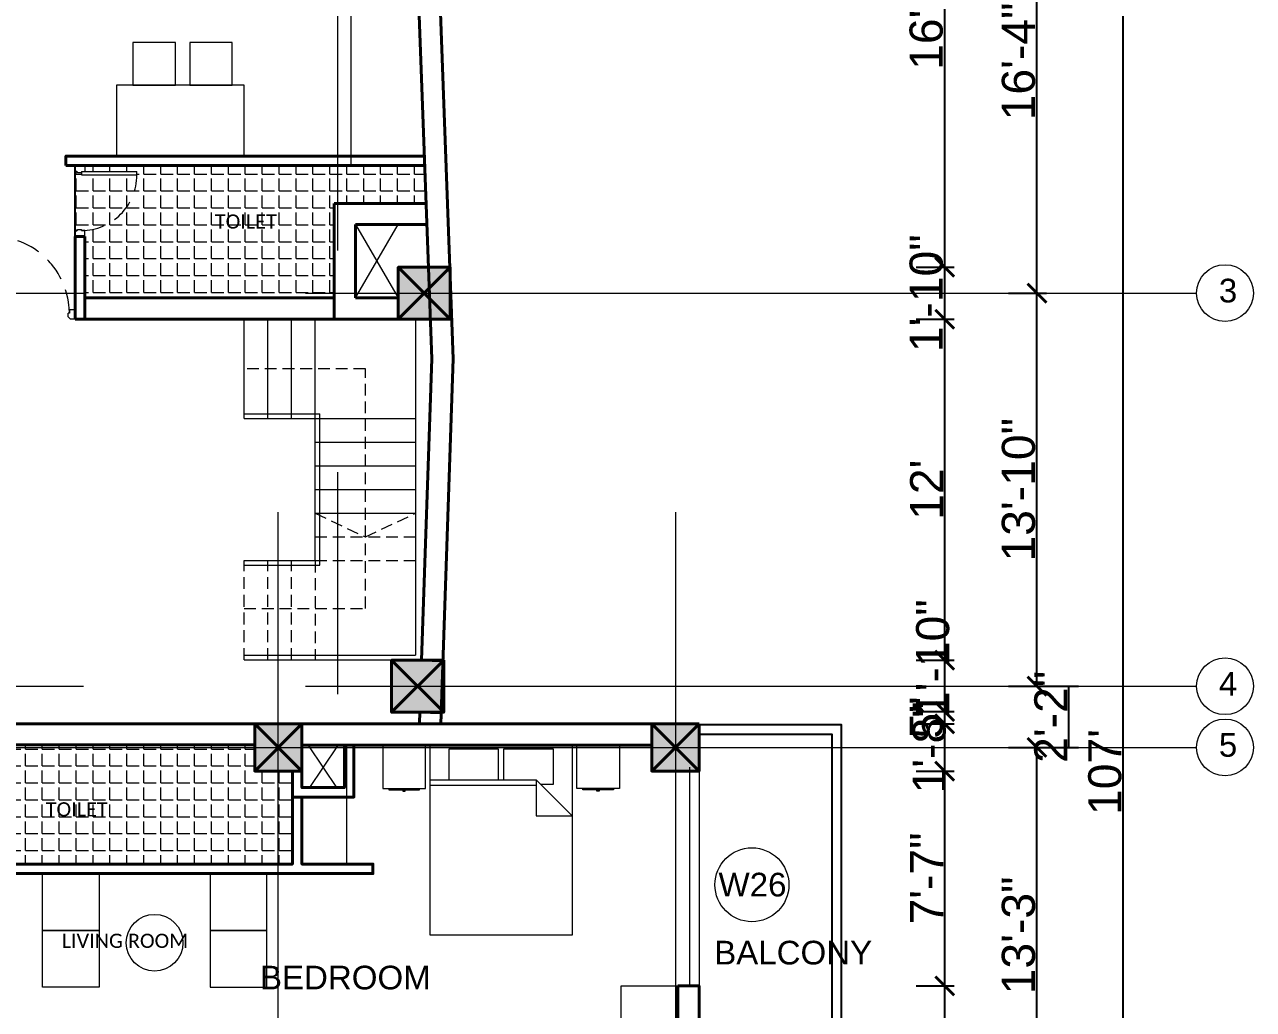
# Model space of a CAD drawing. Header units: inches. Extents: x 0 to 179512, y -43395 to -31716.
# Drawn here: x 172215 to 172734, y -37726 to -37310 of the extents above; entities that cross this region are included whole.
import ezdxf

# ---------------------------------------------------------------- set-up
doc = ezdxf.new("R2010")
doc.units = ezdxf.units.IN
doc.header["$LTSCALE"] = 10
doc.header["$MEASUREMENT"] = 0
for name, pattern in [('CENTER2', [1.125, 0.75, -0.125, 0.125, -0.125]), ('DASHED', [0.75, 0.5, -0.25]), ('DASHEDX2', [1.5, 1, -0.5]), ('HIDDEN2', [0.1875, 0.125, -0.0625])]:
    doc.linetypes.add(name, pattern=pattern)
doc.layers.get('Defpoints').update_dxf_attribs({"color": 215})
doc.layers.add('Balcony base', color=70, linetype='Continuous')
for name, color, linetype, lineweight in [('colum', 2, 'Continuous', 40), ('door', 4, 'Continuous', 25), ('DUCT', 6, 'Continuous', 40), ('Grid name', 4, 'Continuous', 0), ('hatch', 95, 'Continuous', 0), ('NEW LETTERING', 3, 'Continuous', 0), ('OL_AR_Center line', 253, 'CENTER2', 13), ('OL_AR_FURNITURE', 252, 'Continuous', 5), ('OL_AR_Hatch', 253, 'Continuous', 15), ('OL_AR_SYMBOL', 1, 'Continuous', 5), ('OL_AR_Text', 140, 'Continuous', 5), ('OL_AR_WALL', 255, 'Continuous', 40), ('window', 6, 'Continuous', 9)]:
    doc.layers.add(name, color=color, linetype=linetype, lineweight=lineweight)
doc.styles.add('1-16 Annotative Text', font='calibri.ttf', dxfattribs={"height": 0.0625})
doc.styles.add('arial', font='arial.ttf')
doc.styles.get("Standard").update_dxf_attribs({"font": 'arial.ttf'})
doc.dimstyles.new('Dim_OLA', dxfattribs={"dimscale": 2, "dimtxt": 7, "dimasz": 4, "dimexe": 2, "dimexo": 0.5, "dimgap": 0.3, "dimtad": 1, "dimdec": 0, "dimzin": 0, "dimdsep": 46, "dimlunit": 3, "dimtxsty": 'arial', "dimblk": 'ARCHTICK', "dimcen": 0.05, "dimadec": 0, "dimazin": 0, "dimtfac": 1, "dimtdec": 0, "dimtix": 1, "dimtmove": 2, "dimatfit": 3, "dimldrblk": 'DOT', "dimfxl": 6, "dimfxlon": 1, "dimtolj": 1, "dimtzin": 0, "dimarcsym": 0})
pattern_1 = [(0, (0, 0), (0, 7.15), [5.2, -1.95]), (90, (0, 0), (-7.15, 4e-16), [5.2, -1.95])]

# ---------------------------------------------------------------- blocks, each defined once
blk = doc.blocks.new('stair')
at = {"layer": 'OL_AR_Hatch'}
for p, q in [((165958.84, -28087.27), (165958.84, -28045.27)), ((165968.84, -28087.27), (165968.84, -28045.27)), ((165978.84, -28087.27), (165978.84, -28045.27)), ((165988.84, -28147.27), (165988.84, -28045.27)), ((165958.84, -28085.27), (165990.84, -28085.27)), ((165990.84, -28149.27), (165990.84, -28085.27)), ((165958.84, -28087.27), (166031.31, -28087.27)), ((165988.84, -28097.27), (166031.31, -28097.27)), ((165988.84, -28107.27), (166031.31, -28107.27)), ((165988.84, -28117.27), (166031.31, -28117.27)), ((165988.84, -28127.27), (166031.31, -28127.27)), ((165958.84, -28147.27), (165988.84, -28147.27)), ((165958.84, -28149.27), (165990.84, -28149.27)), ((165958.84, -28187.27), (166031.31, -28187.27)), ((165958.84, -28189.27), (166031.31, -28189.27))]:
    blk.add_line(p, q, dxfattribs=at)
blk.add_lwpolyline([(165958.84, -28045.27), (166031.31, -28045.27), (166031.31, -28187.27)], dxfattribs=at)
at = {"layer": 'OL_AR_SYMBOL', "linetype": 'DASHED'}
for p, q in [((165988.84, -28137.27), (166031.31, -28137.27)), ((165958.84, -28189.27), (165958.84, -28147.27)), ((165968.84, -28189.27), (165968.84, -28147.27)), ((165978.84, -28189.27), (165978.84, -28147.27)), ((165988.84, -28147.27), (166031.31, -28147.27)), ((165988.84, -28147.27), (165988.84, -28189.27))]:
    blk.add_line(p, q, dxfattribs=at)
for points in [[(165958.84, -28167.5), (166010.07, -28167.5), (166010.07, -28066.27), (165958.84, -28066.27)], [(165988.84, -28127.27), (166010.07, -28137.27), (166031.31, -28127.27)]]:
    blk.add_lwpolyline(points, dxfattribs=at)
blk = doc.blocks.new('king_size_bed')
at = {"linetype": 'Continuous'}
for p, q in [((0, 2000.00075), (1499.99975, 2000.00075)), ((0, 0), (0, 2000.00075)), ((199.99975, 1970.00075), (719.9995, 1970.00075)), ((199.99975, 1640.00075), (199.99975, 1970.00075)), ((719.9995, 1970.00075), (719.9995, 1640.00075)), ((779.99975, 1970.00075), (1299.99975, 1970.00075)), ((779.99975, 1640.00075), (779.99975, 1970.00075)), ((1299.99975, 1970.00075), (1299.99975, 1590.00075)), ((1499.99975, 2000.00075), (1499.99975, 0)), ((0, 1640.00075), (1120, 1640.00075)), ((1120, 1580.00075), (0, 1580.00075)), ((1499.99975, 1260.00075), (1120, 1640.00075)), ((1120, 1640.00075), (1120, 1260.00075)), ((1299.99975, 1590.00075), (1169.984, 1590.00075)), ((1120, 1260.00075), (1499.99975, 1260.00075)), ((1499.99975, 0), (0, 0))]:
    blk.add_line(p, q, dxfattribs=at)
for points in [[(-50, 1550.00075), (-50, 2000.00075), (-500, 2000.00075), (-500, 1550.00075)], [(1549.99975, 1550.00075), (1549.99975, 2000.00075), (1999.99975, 2000.00075), (1999.99975, 1550.00075)]]:
    blk.add_lwpolyline(points, close=True)
for points in [[(-437.5, 1550.00075), (-437.5, 1535.00075), (-112.5, 1535.00075), (-112.5, 1550.00075)], [(-287.5, 1535.00075), (-287.5, 1522.50075), (-262.5, 1522.50075), (-262.5, 1535.00075)], [(1937.49975, 1550.00075), (1937.49975, 1535.00075), (1612.49975, 1535.00075), (1612.49975, 1550.00075)], [(1787.49975, 1535.00075), (1787.49975, 1522.50075), (1762.49975, 1522.50075), (1762.49975, 1535.00075)]]:
    blk.add_lwpolyline(points)
blk = doc.blocks.new('room door')
at = {"linetype": 'Continuous', "lineweight": 5}
for p, q in [((1155.96, 1187.08), (1155.96, 1185.08)), ((1155.96, 1187.08), (1159.96, 1187.08)), ((1155.96, 1185.08), (1156.96, 1184.08)), ((1158.51, 1184.58), (1158.51, 1183.08)), ((1158.51, 1184.58), (1191.07, 1184.58)), ((1159.96, 1187.08), (1159.96, 1184.58)), ((1191.07, 1183.08), (1191.07, 1184.58)), ((1156.96, 1184.08), (1158.51, 1184.08)), ((1158.51, 1183.08), (1191.07, 1183.08)), ((1155.96, 1150.08), (1156.96, 1151.08)), ((1155.96, 1148.08), (1155.96, 1150.08)), ((1155.96, 1148.08), (1159.96, 1148.08)), ((1156.96, 1151.08), (1158.51, 1151.08)), ((1158.51, 1150.58), (1158.51, 1151.08)), ((1159.96, 1150.58), (1158.51, 1150.58)), ((1159.96, 1148.08), (1159.96, 1150.58))]:
    blk.add_line(p, q, dxfattribs=at)
at = {"linetype": 'DASHEDX2', "lineweight": 5}
blk.add_arc((1158.29, 1183.35), 32.77, 270.3827, 0.4794, dxfattribs=at)
blk = doc.blocks.new('toilet door')
at = {"linetype": 'Continuous', "lineweight": 5}
for p, q in [((971.49, 1088.26), (973.49, 1088.26)), ((971.49, 1088.26), (971.49, 1084.26)), ((973.49, 1088.26), (974.49, 1087.26)), ((973.99, 1085.71), (974.49, 1085.71)), ((973.99, 1084.26), (973.99, 1085.71)), ((974.49, 1087.26), (974.49, 1085.71)), ((998.99, 1085.71), (997.49, 1085.71)), ((997.49, 1085.71), (997.49, 1062.21)), ((999.49, 1088.26), (998.49, 1087.26)), ((998.49, 1087.26), (998.49, 1085.71)), ((998.99, 1085.71), (998.99, 1062.21)), ((1001.49, 1088.26), (999.49, 1088.26)), ((1001.49, 1088.26), (1001.49, 1084.26)), ((971.49, 1084.26), (973.99, 1084.26)), ((1001.49, 1084.26), (998.99, 1084.26)), ((997.49, 1062.21), (998.99, 1062.21))]:
    blk.add_line(p, q, dxfattribs=at)
at = {"linetype": 'DASHEDX2', "lineweight": 5}
blk.add_arc((997.49, 1085.71), 23.5, 180, 270, dxfattribs=at)
blk = doc.blocks.new('_ArchTick')
at = {"color": 0, "linetype": 'ByBlock', "const_width": 0.15}
blk.add_lwpolyline([(-0.5, -0.5), (0.5, 0.5)], dxfattribs=at)
blk = doc.blocks.new('*D151')
at = {"layer": 'Defpoints', "color": 0, "transparency": 16777216}
for p in [(172479.69, -36957), (172387.48, -37227.44), (172479.69, -37605.44)]:
    blk.add_point(p, dxfattribs=at)
at = {"layer": 'OL_AR_Text', "color": 0, "lineweight": -2, "transparency": 16777216}
for p, q in [((172387.48, -36969), (172387.48, -36953)), ((172387.48, -36957), (172479.69, -36957)), ((172479.69, -36969), (172479.69, -36953))]:
    blk.add_line(p, q, dxfattribs=at)
at = {"layer": 'OL_AR_Text', "color": 0, "lineweight": -2, "transparency": 16777216, "xscale": 8, "yscale": 8, "zscale": 8, "rotation": 180}
blk.add_blockref('_ArchTick', (172387.48, -36957), dxfattribs=at)
at = {"layer": 'OL_AR_Text', "color": 0, "lineweight": -2, "transparency": 16777216, "xscale": 8, "yscale": 8, "zscale": 8}
blk.add_blockref('_ArchTick', (172479.69, -36957), dxfattribs=at)
at = {"layer": 'OL_AR_Text', "color": 0, "transparency": 16777216, "insert": (172433.59, -36949.25), "char_height": 14, "attachment_point": 5, "style": 'arial'}
blk.add_mtext('\\A1;7\'-8"', dxfattribs=at)
blk = doc.blocks.new('_Dot')
at = {"color": 0, "linetype": 'ByBlock', "lineweight": -2}
blk.add_line((-0.5, 0), (-1, 0), dxfattribs=at)
at = {"color": 0, "linetype": 'ByBlock', "const_width": 0.5}
blk.add_lwpolyline([(-0.25, 0, 1), (0.25, 0, 1)], format="xyb", close=True, dxfattribs=at)
blk = doc.blocks.new('*D152')
at = {"layer": 'Defpoints', "color": 0, "transparency": 16777216}
for p in [(172499.69, -36957), (172479.69, -37605.44), (172499.69, -37605.44)]:
    blk.add_point(p, dxfattribs=at)
at = {"layer": 'OL_AR_Text', "color": 0, "lineweight": -2, "transparency": 16777216}
for p, q in [((172479.69, -36969), (172479.69, -36953)), ((172479.69, -36957), (172499.69, -36957)), ((172499.69, -36969), (172499.69, -36953))]:
    blk.add_line(p, q, dxfattribs=at)
at = {"layer": 'OL_AR_Text', "color": 0, "transparency": 16777216, "insert": (172489.69, -36949.25), "char_height": 14, "attachment_point": 5, "style": 'arial'}
blk.add_mtext('\\A1;1\'-8"', dxfattribs=at)
blk = doc.blocks.new('*D153')
at = {"layer": 'Defpoints', "color": 0, "transparency": 16777216}
for p in [(172559.77, -36957), (172499.69, -37605.44), (172559.77, -37770.38)]:
    blk.add_point(p, dxfattribs=at)
at = {"layer": 'OL_AR_Text', "color": 0, "lineweight": -2, "transparency": 16777216}
for p, q in [((172499.69, -36969), (172499.69, -36953)), ((172499.69, -36957), (172559.77, -36957)), ((172559.77, -36969), (172559.77, -36953))]:
    blk.add_line(p, q, dxfattribs=at)
at = {"layer": 'OL_AR_Text', "color": 0, "lineweight": -2, "transparency": 16777216, "xscale": 8, "yscale": 8, "zscale": 8, "rotation": 180}
blk.add_blockref('_ArchTick', (172499.69, -36957), dxfattribs=at)
at = {"layer": 'OL_AR_Text', "color": 0, "lineweight": -2, "transparency": 16777216, "xscale": 8, "yscale": 8, "zscale": 8}
blk.add_blockref('_ArchTick', (172559.77, -36957), dxfattribs=at)
at = {"layer": 'OL_AR_Text', "color": 0, "transparency": 16777216, "insert": (172529.73, -36949.28), "char_height": 14, "attachment_point": 5, "style": 'arial'}
blk.add_mtext("\\A1;5'", dxfattribs=at)
blk = doc.blocks.new('*D254')
at = {"layer": 'Defpoints', "color": 0, "transparency": 16777216}
for p in [(172499.69, -37716.26), (172603.5, -37716.26), (172499.69, -37764.38)]:
    blk.add_point(p, dxfattribs=at)
at = {"layer": 'OL_AR_Text', "color": 0, "lineweight": -2, "transparency": 16777216}
for p, q in [((172591.5, -37716.26), (172607.5, -37716.26)), ((172603.5, -37764.38), (172603.5, -37716.26)), ((172591.5, -37764.38), (172607.5, -37764.38))]:
    blk.add_line(p, q, dxfattribs=at)
at = {"layer": 'OL_AR_Text', "color": 0, "lineweight": -2, "transparency": 16777216, "xscale": 8, "yscale": 8, "zscale": 8}
for p, rotation in [((172603.5, -37716.26), 90), ((172603.5, -37764.38), 270)]:
    blk.add_blockref('_ArchTick', p, dxfattribs=dict(at, rotation=rotation))
at = {"layer": 'OL_AR_Text', "color": 0, "transparency": 16777216, "insert": (172595.9, -37740.32), "char_height": 14, "attachment_point": 5, "rotation": 90, "style": 'arial'}
blk.add_mtext("\\A1;4'", dxfattribs=at)
blk = doc.blocks.new('*D255')
at = {"layer": 'Defpoints', "color": 0, "transparency": 16777216}
for p in [(172499.69, -37625.44), (172603.5, -37625.44), (172499.69, -37716.26)]:
    blk.add_point(p, dxfattribs=at)
at = {"layer": 'OL_AR_Text', "color": 0, "lineweight": -2, "transparency": 16777216}
for p, q in [((172591.5, -37625.44), (172607.5, -37625.44)), ((172603.5, -37716.26), (172603.5, -37625.44)), ((172591.5, -37716.26), (172607.5, -37716.26))]:
    blk.add_line(p, q, dxfattribs=at)
at = {"layer": 'OL_AR_Text', "color": 0, "lineweight": -2, "transparency": 16777216, "xscale": 8, "yscale": 8, "zscale": 8}
for p, rotation in [((172603.5, -37625.44), 90), ((172603.5, -37716.26), 270)]:
    blk.add_blockref('_ArchTick', p, dxfattribs=dict(at, rotation=rotation))
at = {"layer": 'OL_AR_Text', "color": 0, "transparency": 16777216, "insert": (172595.9, -37670.85), "char_height": 14, "attachment_point": 5, "rotation": 90, "style": 'arial'}
blk.add_mtext('\\A1;7\'-7"', dxfattribs=at)
blk = doc.blocks.new('*D256')
at = {"layer": 'Defpoints', "color": 0, "transparency": 16777216}
for p in [(172499.69, -37605.44), (172603.5, -37605.44), (172499.69, -37625.44)]:
    blk.add_point(p, dxfattribs=at)
at = {"layer": 'OL_AR_Text', "color": 0, "lineweight": -2, "transparency": 16777216}
for p, q in [((172591.5, -37605.44), (172607.5, -37605.44)), ((172603.5, -37625.44), (172603.5, -37605.44)), ((172591.5, -37625.44), (172607.5, -37625.44))]:
    blk.add_line(p, q, dxfattribs=at)
at = {"layer": 'OL_AR_Text', "color": 0, "lineweight": -2, "transparency": 16777216, "xscale": 8, "yscale": 8, "zscale": 8}
for p, rotation in [((172603.5, -37605.44), 90), ((172603.5, -37625.44), 270)]:
    blk.add_blockref('_ArchTick', p, dxfattribs=dict(at, rotation=rotation))
at = {"layer": 'OL_AR_Text', "color": 0, "transparency": 16777216, "insert": (172597, -37615.44), "char_height": 14, "attachment_point": 5, "rotation": 90, "style": 'arial'}
blk.add_mtext('\\A1;1\'-8"', dxfattribs=at)
blk = doc.blocks.new('*D257')
at = {"layer": 'Defpoints', "color": 0, "transparency": 16777216}
for p in [(172390.65, -37600.23), (172603.5, -37600.23), (172499.69, -37605.44)]:
    blk.add_point(p, dxfattribs=at)
at = {"layer": 'OL_AR_Text', "color": 0, "lineweight": -2, "transparency": 16777216}
for p, q in [((172591.5, -37600.23), (172607.5, -37600.23)), ((172603.5, -37605.44), (172603.5, -37600.23)), ((172591.5, -37605.44), (172607.5, -37605.44))]:
    blk.add_line(p, q, dxfattribs=at)
at = {"layer": 'OL_AR_Text', "color": 0, "transparency": 16777216, "insert": (172595.78, -37602.84), "char_height": 14, "attachment_point": 5, "rotation": 90, "style": 'arial'}
blk.add_mtext('\\A1;5"', dxfattribs=at)
blk = doc.blocks.new('*D258')
at = {"layer": 'Defpoints', "color": 0, "transparency": 16777216}
for p in [(172390.98, -37578.57), (172603.5, -37578.57), (172390.65, -37600.23)]:
    blk.add_point(p, dxfattribs=at)
at = {"layer": 'OL_AR_Text', "color": 0, "lineweight": -2, "transparency": 16777216}
for p, q in [((172591.5, -37578.57), (172607.5, -37578.57)), ((172603.5, -37600.23), (172603.5, -37578.57)), ((172591.5, -37600.23), (172607.5, -37600.23))]:
    blk.add_line(p, q, dxfattribs=at)
at = {"layer": 'OL_AR_Text', "color": 0, "lineweight": -2, "transparency": 16777216, "xscale": 8, "yscale": 8, "zscale": 8}
for p, rotation in [((172603.5, -37578.57), 90), ((172603.5, -37600.23), 270)]:
    blk.add_blockref('_ArchTick', p, dxfattribs=dict(at, rotation=rotation))
at = {"layer": 'OL_AR_Text', "color": 0, "transparency": 16777216, "insert": (172598.5, -37577.72), "char_height": 14, "attachment_point": 5, "rotation": 90, "style": 'arial'}
blk.add_mtext('\\A1;1\'-10"', dxfattribs=at)
blk = doc.blocks.new('*D259')
at = {"layer": 'Defpoints', "color": 0, "transparency": 16777216}
for p in [(172394.48, -37434.44), (172603.5, -37434.44), (172390.98, -37578.57)]:
    blk.add_point(p, dxfattribs=at)
at = {"layer": 'OL_AR_Text', "color": 0, "lineweight": -2, "transparency": 16777216}
for p, q in [((172591.5, -37434.44), (172607.5, -37434.44)), ((172603.5, -37578.57), (172603.5, -37434.44)), ((172591.5, -37578.57), (172607.5, -37578.57))]:
    blk.add_line(p, q, dxfattribs=at)
at = {"layer": 'OL_AR_Text', "color": 0, "lineweight": -2, "transparency": 16777216, "xscale": 8, "yscale": 8, "zscale": 8}
for p, rotation in [((172603.5, -37434.44), 90), ((172603.5, -37578.57), 270)]:
    blk.add_blockref('_ArchTick', p, dxfattribs=dict(at, rotation=rotation))
at = {"layer": 'OL_AR_Text', "color": 0, "transparency": 16777216, "insert": (172595.87, -37506.51), "char_height": 14, "attachment_point": 5, "rotation": 90, "style": 'arial'}
blk.add_mtext("\\A1;12'", dxfattribs=at)
blk = doc.blocks.new('*D260')
at = {"layer": 'Defpoints', "color": 0, "transparency": 16777216}
for p in [(172394.48, -37412.44), (172603.5, -37412.44), (172394.48, -37434.44)]:
    blk.add_point(p, dxfattribs=at)
at = {"layer": 'OL_AR_Text', "color": 0, "lineweight": -2, "transparency": 16777216}
for p, q in [((172591.5, -37412.44), (172607.5, -37412.44)), ((172603.5, -37434.44), (172603.5, -37412.44)), ((172591.5, -37434.44), (172607.5, -37434.44))]:
    blk.add_line(p, q, dxfattribs=at)
at = {"layer": 'OL_AR_Text', "color": 0, "transparency": 16777216, "insert": (172595.75, -37423.44), "char_height": 14, "attachment_point": 5, "rotation": 90, "style": 'arial'}
blk.add_mtext('\\A1;1\'-10"', dxfattribs=at)
blk = doc.blocks.new('*D261')
at = {"layer": 'Defpoints', "color": 0, "transparency": 16777216}
for p in [(172387.21, -37220.13), (172603.5, -37220.13), (172394.48, -37412.44)]:
    blk.add_point(p, dxfattribs=at)
at = {"layer": 'OL_AR_Text', "color": 0, "lineweight": -2, "transparency": 16777216}
for p, q in [((172591.5, -37220.13), (172607.5, -37220.13)), ((172603.5, -37412.44), (172603.5, -37220.13)), ((172591.5, -37412.44), (172607.5, -37412.44))]:
    blk.add_line(p, q, dxfattribs=at)
at = {"layer": 'OL_AR_Text', "color": 0, "lineweight": -2, "transparency": 16777216, "xscale": 8, "yscale": 8, "zscale": 8}
for p, rotation in [((172603.5, -37220.13), 90), ((172603.5, -37412.44), 270)]:
    blk.add_blockref('_ArchTick', p, dxfattribs=dict(at, rotation=rotation))
at = {"layer": 'OL_AR_Text', "color": 0, "transparency": 16777216, "insert": (172595.75, -37316.28), "char_height": 14, "attachment_point": 5, "rotation": 90, "style": 'arial'}
blk.add_mtext("\\A1;16'", dxfattribs=at)
blk = doc.blocks.new('*D266')
at = {"layer": 'Defpoints', "color": 0, "transparency": 16777216}
for p in [(172504.69, -37615.44), (172642.5, -37615.44), (172504.69, -37774.38)]:
    blk.add_point(p, dxfattribs=at)
at = {"layer": 'OL_AR_Text', "color": 0, "lineweight": -2, "transparency": 16777216}
for p, q in [((172630.5, -37615.44), (172646.5, -37615.44)), ((172642.5, -37774.38), (172642.5, -37615.44)), ((172630.5, -37774.38), (172646.5, -37774.38))]:
    blk.add_line(p, q, dxfattribs=at)
at = {"layer": 'OL_AR_Text', "color": 0, "lineweight": -2, "transparency": 16777216, "xscale": 8, "yscale": 8, "zscale": 8}
for p, rotation in [((172642.5, -37615.44), 90), ((172642.5, -37774.38), 270)]:
    blk.add_blockref('_ArchTick', p, dxfattribs=dict(at, rotation=rotation))
at = {"layer": 'OL_AR_Text', "color": 0, "transparency": 16777216, "insert": (172634.75, -37694.91), "char_height": 14, "attachment_point": 5, "rotation": 90, "style": 'arial'}
blk.add_mtext('\\A1;13\'-3"', dxfattribs=at)
blk = doc.blocks.new('*D267')
at = {"layer": 'Defpoints', "color": 0, "transparency": 16777216}
for p in [(172408.48, -37589.57), (172656, -37589.57), (172518.19, -37615.44)]:
    blk.add_point(p, dxfattribs=at)
at = {"layer": 'OL_AR_Text', "color": 0, "lineweight": -2, "transparency": 16777216}
for p, q in [((172644, -37589.57), (172660, -37589.57)), ((172656, -37615.44), (172656, -37589.57)), ((172644, -37615.44), (172660, -37615.44))]:
    blk.add_line(p, q, dxfattribs=at)
at = {"layer": 'OL_AR_Text', "color": 0, "transparency": 16777216, "insert": (172648.37, -37602.51), "char_height": 14, "attachment_point": 5, "rotation": 90, "style": 'arial'}
blk.add_mtext('\\A1;2\'-2"', dxfattribs=at)
blk = doc.blocks.new('*D268')
at = {"layer": 'Defpoints', "color": 0, "transparency": 16777216}
for p in [(172398.48, -37423.44), (172642.5, -37423.44), (172394.98, -37589.57)]:
    blk.add_point(p, dxfattribs=at)
at = {"layer": 'OL_AR_Text', "color": 0, "lineweight": -2, "transparency": 16777216}
for p, q in [((172630.5, -37423.44), (172646.5, -37423.44)), ((172642.5, -37589.57), (172642.5, -37423.44)), ((172630.5, -37589.57), (172646.5, -37589.57))]:
    blk.add_line(p, q, dxfattribs=at)
at = {"layer": 'OL_AR_Text', "color": 0, "lineweight": -2, "transparency": 16777216, "xscale": 8, "yscale": 8, "zscale": 8}
for p, rotation in [((172642.5, -37423.44), 90), ((172642.5, -37589.57), 270)]:
    blk.add_blockref('_ArchTick', p, dxfattribs=dict(at, rotation=rotation))
at = {"layer": 'OL_AR_Text', "color": 0, "transparency": 16777216, "insert": (172634.75, -37506.51), "char_height": 14, "attachment_point": 5, "rotation": 90, "style": 'arial'}
blk.add_mtext('\\A1;13\'-10"', dxfattribs=at)
blk = doc.blocks.new('*D269')
at = {"layer": 'Defpoints', "color": 0, "transparency": 16777216}
for p in [(172376.88, -37227.44), (172642.5, -37227.44), (172398.48, -37423.44)]:
    blk.add_point(p, dxfattribs=at)
at = {"layer": 'OL_AR_Text', "color": 0, "lineweight": -2, "transparency": 16777216}
for p, q in [((172630.5, -37227.44), (172646.5, -37227.44)), ((172642.5, -37423.44), (172642.5, -37227.44)), ((172630.5, -37423.44), (172646.5, -37423.44))]:
    blk.add_line(p, q, dxfattribs=at)
at = {"layer": 'OL_AR_Text', "color": 0, "lineweight": -2, "transparency": 16777216, "xscale": 8, "yscale": 8, "zscale": 8}
for p, rotation in [((172642.5, -37227.44), 90), ((172642.5, -37423.44), 270)]:
    blk.add_blockref('_ArchTick', p, dxfattribs=dict(at, rotation=rotation))
at = {"layer": 'OL_AR_Text', "color": 0, "transparency": 16777216, "insert": (172634.75, -37325.44), "char_height": 14, "attachment_point": 5, "rotation": 90, "style": 'arial'}
blk.add_mtext('\\A1;16\'-4"', dxfattribs=at)
blk = doc.blocks.new('*D271')
at = {"layer": 'Defpoints', "color": 0, "transparency": 16777216}
for p in [(172635, -36983.94), (172679, -36983.94), (172632, -38267.73)]:
    blk.add_point(p, dxfattribs=at)
at = {"layer": 'OL_AR_Text', "color": 0, "lineweight": -2, "transparency": 16777216}
for p, q in [((172667, -36983.94), (172683, -36983.94)), ((172679, -38267.73), (172679, -36983.94)), ((172667, -38267.73), (172683, -38267.73))]:
    blk.add_line(p, q, dxfattribs=at)
at = {"layer": 'OL_AR_Text', "color": 0, "lineweight": -2, "transparency": 16777216, "xscale": 8, "yscale": 8, "zscale": 8}
for p, rotation in [((172679, -36983.94), 90), ((172679, -38267.73), 270)]:
    blk.add_blockref('_ArchTick', p, dxfattribs=dict(at, rotation=rotation))
at = {"layer": 'OL_AR_Text', "color": 0, "transparency": 16777216, "insert": (172671.25, -37625.83), "char_height": 14, "attachment_point": 5, "rotation": 90, "style": 'arial'}
blk.add_mtext("\\A1;107'", dxfattribs=at)

msp = doc.modelspace()

# ---------------------------------------------------------------- hatches: boundary and pattern name
at = {"layer": 'hatch', "transparency": 33554536}
h = msp.add_hatch(dxfattribs=at)
h.set_pattern_fill('AR-CONC', color=256, angle=360)
h.set_pattern_definition([(50, (10777.569, 4e-11), (7.17260183, -0.62752135), [0.75, -8.25]), (355, (10777.569, 4e-11), (-1.38751334, 7.52192134), [0.6, -6.6]), (100.4514445, (10778.1666, -0.052), (5.78508847, 6.8943999), [0.63740192, -7.01142112]), (46.1842, (10777.569, 2), (10.6724133, -1.6551928), [1.125, -12.375]), (96.6356355, (10778.458, 1.862), (9.34661946, 9.741186), [0.9561034, -10.5171376]), (351.184164, (10777.569, 2), (9.34661945, 9.741186), [0.9, -9.9]), (21, (10778.569, 1.5), (5.96907052, -4.0261889), [0.75, -8.25]), (326, (10778.569, 1.5), (2.43315332, 7.25150045), [0.6, -6.6]), (71.4514447, (10779.066, 1.1645), (8.40222377, 3.22531153), [0.6374019, -7.01142112]), (37.5, (10777.569, 4e-11), (0.121598553, 3.32893854), [0, -6.52, 0, -6.7, 0, -6.625]), (7.5, (10777.569, 4e-11), (2.630695374, 3.94411712), [0, -3.82, 0, -6.37, 0, -2.525]), (327.5, (10775.339, 4e-11), (5.33822436, -0.225548717), [0, -2.5, 0, -7.8, 0, -10.35]), (317.5, (10774.339, 4e-11), (5.8318617, 1.00104982), [0, -3.25, 0, -5.18, 0, -7.35])])
h.paths.add_polyline_path([(172197.01, -37020.44), (172175.01, -37020.44), (172186.01, -37031.44)])
h.paths.add_polyline_path([(172186.01, -37031.44), (172175.01, -37020.44), (172175.01, -37042.44)])
h.paths.add_polyline_path([(172186.01, -37031.44), (172175.01, -37042.44), (172197.01, -37042.44)])
h.paths.add_polyline_path([(172197.01, -37020.44), (172186.01, -37031.44), (172197.01, -37042.44)])
h.paths.add_polyline_path([(172356.57, -37020.44), (172334.57, -37020.44), (172345.57, -37031.44)])
h.paths.add_polyline_path([(172334.57, -37020.44), (172334.57, -37042.44), (172345.57, -37031.44)])
h.paths.add_polyline_path([(172345.57, -37031.44), (172334.57, -37042.44), (172356.57, -37042.44)])
h.paths.add_polyline_path([(172356.57, -37020.44), (172345.57, -37031.44), (172356.57, -37042.44)])
h.paths.add_polyline_path([(172359.54, -37227.44), (172348.54, -37216.44), (172348.54, -37238.44)])
h.paths.add_polyline_path([(172370.54, -37216.44), (172348.54, -37216.44), (172359.54, -37227.44)])
h.paths.add_polyline_path([(172370.54, -37216.44), (172359.54, -37227.44), (172370.54, -37238.44)])
h.paths.add_polyline_path([(172359.54, -37227.44), (172348.54, -37238.44), (172370.54, -37238.44)])
h.paths.add_polyline_path([(172197.01, -37216.44), (172175.01, -37216.44), (172186.01, -37227.44)])
h.paths.add_polyline_path([(172175.01, -37216.44), (172175.01, -37238.44), (172186.01, -37227.44)])
h.paths.add_polyline_path([(172186.01, -37227.44), (172175.01, -37238.44), (172197.01, -37238.44)])
h.paths.add_polyline_path([(172197.01, -37216.44), (172186.01, -37227.44), (172197.01, -37238.44)])
h.paths.add_polyline_path([(172197.01, -37412.37), (172175.01, -37412.37), (172186.01, -37423.37)])
h.paths.add_polyline_path([(172197.01, -37412.37), (172186.01, -37423.37), (172197.01, -37434.37)])
h.paths.add_polyline_path([(172175.01, -37412.37), (172175.01, -37434.37), (172186.01, -37423.37)])
h.paths.add_polyline_path([(172186.01, -37423.37), (172175.01, -37434.37), (172197.01, -37434.37)])
h.paths.add_polyline_path([(172394.48, -37412.44), (172372.48, -37412.44), (172383.48, -37423.44)])
h.paths.add_polyline_path([(172372.48, -37412.44), (172372.48, -37434.44), (172383.48, -37423.44)])
h.paths.add_polyline_path([(172383.48, -37423.44), (172372.48, -37434.44), (172394.48, -37434.44)])
h.paths.add_polyline_path([(172394.48, -37412.44), (172383.48, -37423.44), (172394.48, -37434.44)])
h.paths.add_polyline_path([(171689.06, -37615.44), (171677.06, -37603.44), (171677.06, -37627.44)])
h.paths.add_polyline_path([(171701.06, -37603.44), (171677.06, -37603.44), (171689.06, -37615.44)])
h.paths.add_polyline_path([(171701.06, -37603.44), (171689.06, -37615.44), (171701.06, -37627.44)])
h.paths.add_polyline_path([(171689.06, -37615.44), (171677.06, -37627.44), (171701.06, -37627.44)])
h.paths.add_polyline_path([(171935.13, -37605.44), (171915.13, -37605.44), (171925.13, -37615.44)])
h.paths.add_polyline_path([(171925.13, -37615.44), (171915.13, -37605.44), (171915.13, -37625.44)])
h.paths.add_polyline_path([(171925.13, -37615.44), (171915.13, -37625.44), (171935.13, -37625.44)])
h.paths.add_polyline_path([(171935.13, -37605.44), (171925.13, -37615.44), (171935.13, -37625.44)])
h.paths.add_polyline_path([(172186.01, -37589.57), (172175.01, -37578.57), (172175.01, -37600.57)])
h.paths.add_polyline_path([(172197.01, -37578.57), (172175.01, -37578.57), (172186.01, -37589.57)])
h.paths.add_polyline_path([(172197.01, -37578.57), (172186.01, -37589.57), (172197.01, -37600.57)])
h.paths.add_polyline_path([(172186.01, -37589.57), (172175.01, -37600.57), (172197.01, -37600.57)])
h.paths.add_polyline_path([(172175.06, -37603.39), (172151.06, -37603.39), (172163.06, -37615.39)])
h.paths.add_polyline_path([(172163.06, -37615.39), (172151.06, -37603.39), (172151.06, -37627.39)])
h.paths.add_polyline_path([(172163.06, -37615.39), (172151.06, -37627.39), (172175.06, -37627.39)])
h.paths.add_polyline_path([(172175.06, -37603.39), (172163.06, -37615.39), (172175.06, -37627.39)])
h.paths.add_polyline_path([(172331.82, -37605.44), (172311.82, -37605.44), (172321.82, -37615.44)])
h.paths.add_polyline_path([(172321.82, -37615.44), (172311.82, -37605.44), (172311.82, -37625.44)])
h.paths.add_polyline_path([(172321.82, -37615.44), (172311.82, -37625.44), (172331.82, -37625.44)])
h.paths.add_polyline_path([(172331.82, -37605.44), (172321.82, -37615.44), (172331.82, -37625.44)])
h.paths.add_polyline_path([(172391.73, -37578.57), (172369.73, -37578.57), (172380.73, -37589.57)])
h.paths.add_polyline_path([(172391.73, -37578.57), (172380.73, -37589.57), (172391.73, -37600.57)])
h.paths.add_polyline_path([(172380.73, -37589.57), (172369.73, -37600.57), (172391.73, -37600.57)])
h.paths.add_polyline_path([(172380.73, -37589.57), (172369.73, -37578.57), (172369.73, -37600.57)])
h.paths.add_polyline_path([(172499.69, -37605.44), (172479.69, -37605.44), (172489.69, -37615.44)])
h.paths.add_polyline_path([(172489.69, -37615.44), (172479.69, -37605.44), (172479.69, -37625.44)])
h.paths.add_polyline_path([(172489.69, -37615.44), (172479.69, -37625.44), (172499.69, -37625.44)])
h.paths.add_polyline_path([(172499.69, -37605.44), (172489.69, -37615.44), (172499.69, -37625.44)])
h.paths.add_polyline_path([(171701.06, -37762.38), (171677.06, -37762.38), (171689.06, -37774.38)])
h.paths.add_polyline_path([(171689.06, -37774.38), (171677.06, -37762.38), (171677.06, -37786.38)])
h.paths.add_polyline_path([(171689.06, -37774.38), (171677.06, -37786.38), (171701.06, -37786.38)])
h.paths.add_polyline_path([(171701.06, -37762.38), (171689.06, -37774.38), (171701.06, -37786.38)])
h.paths.add_polyline_path([(171925.05, -37759.38), (171925.05, -37774.38), (171940.05, -37774.38, 0.414214)])
h.paths.add_polyline_path([(171925.05, -37759.38, 0.414214), (171910.05, -37774.38), (171925.05, -37774.38)])
h.paths.add_polyline_path([(171925.05, -37774.38), (171910.05, -37774.38, 0.414214), (171925.05, -37789.38)])
h.paths.add_polyline_path([(171940.05, -37774.38), (171925.05, -37774.38), (171925.05, -37789.38, 0.414214)])
h.paths.add_polyline_path([(172163.01, -37763.38, 0.414214), (172152.01, -37774.38), (172163.01, -37774.38)])
h.paths.add_polyline_path([(172163.01, -37763.38), (172163.01, -37774.38), (172174.01, -37774.38, 0.414214)])
h.paths.add_polyline_path([(172174.01, -37774.38), (172163.01, -37774.38), (172163.01, -37785.38, 0.414214)])
h.paths.add_polyline_path([(172163.01, -37774.38), (172152.01, -37774.38, 0.414214), (172163.01, -37785.38)])
h.paths.add_polyline_path([(172332.78, -37763.38), (172310.78, -37763.38), (172321.78, -37774.38)])
h.paths.add_polyline_path([(172321.78, -37774.38), (172310.78, -37763.38), (172310.78, -37785.38)])
h.paths.add_polyline_path([(172332.78, -37763.38), (172321.78, -37774.38), (172332.78, -37785.38)])
h.paths.add_polyline_path([(172321.78, -37774.38), (172310.78, -37785.38), (172332.78, -37785.38)])
h.paths.add_polyline_path([(172499.69, -37764.38), (172479.69, -37764.38), (172489.69, -37774.38)])
h.paths.add_polyline_path([(172489.69, -37774.38), (172479.69, -37764.38), (172479.69, -37784.38)])
h.paths.add_polyline_path([(172489.69, -37774.38), (172479.69, -37784.38), (172499.69, -37784.38)])
h.paths.add_polyline_path([(172499.69, -37764.38), (172489.69, -37774.38), (172499.69, -37784.38)])
h.paths.add_polyline_path([(171701.06, -37960.56), (171677.06, -37960.56), (171689.06, -37972.56)])
h.paths.add_polyline_path([(171689.06, -37972.56), (171677.06, -37960.56), (171677.06, -37984.56)])
h.paths.add_polyline_path([(171689.06, -37972.56), (171677.06, -37984.56), (171701.06, -37984.56)])
h.paths.add_polyline_path([(171701.06, -37960.56), (171689.06, -37972.56), (171701.06, -37984.56)])
h.paths.add_polyline_path([(171925.05, -37959.47, 0.414214), (171912.05, -37972.47), (171925.05, -37972.47)])
h.paths.add_polyline_path([(171925.05, -37959.47), (171925.05, -37972.47), (171938.05, -37972.47, 0.414214)])
h.paths.add_polyline_path([(171938.05, -37972.47), (171925.05, -37972.47), (171925.05, -37985.47, 0.414214)])
h.paths.add_polyline_path([(171925.05, -37972.47), (171912.05, -37972.47, 0.414214), (171925.05, -37985.47)])
h.paths.add_polyline_path([(172163.01, -37959.56), (172163.01, -37972.56), (172176.01, -37972.56, 0.414214)])
h.paths.add_polyline_path([(172163.01, -37959.56, 0.414214), (172150.01, -37972.56), (172163.01, -37972.56)])
h.paths.add_polyline_path([(172163.01, -37972.56), (172150.01, -37972.56, 0.414214), (172163.01, -37985.56)])
h.paths.add_polyline_path([(172176.01, -37972.56), (172163.01, -37972.56), (172163.01, -37985.56, 0.414214)])
h.paths.add_polyline_path([(172334.78, -37955.93), (172308.78, -37955.93), (172321.78, -37967.93)])
h.paths.add_polyline_path([(172308.78, -37955.93), (172308.78, -37979.93), (172321.78, -37967.93)])
h.paths.add_polyline_path([(172321.78, -37967.93), (172308.78, -37979.93), (172334.78, -37979.93)])
h.paths.add_polyline_path([(172334.78, -37955.93), (172321.78, -37967.93), (172334.78, -37979.93)])
h.paths.add_polyline_path([(172499.48, -37961.06), (172479.48, -37961.06), (172489.48, -37971.06)])
h.paths.add_polyline_path([(172499.48, -37961.06), (172489.48, -37971.06), (172499.48, -37981.06)])
h.paths.add_polyline_path([(172489.48, -37971.06), (172479.48, -37981.06), (172499.48, -37981.06)])
h.paths.add_polyline_path([(172479.48, -37961.06), (172479.48, -37981.06), (172489.48, -37971.06)])
h.paths.add_polyline_path([(171701.06, -38180.16), (171677.06, -38180.16), (171689.06, -38192.16)])
h.paths.add_polyline_path([(171677.06, -38180.16), (171677.06, -38204.16), (171689.06, -38192.16)])
h.paths.add_polyline_path([(171689.06, -38192.16), (171677.06, -38204.16), (171701.06, -38204.16)])
h.paths.add_polyline_path([(171701.06, -38180.16), (171689.06, -38192.16), (171701.06, -38204.16)])
h.paths.add_polyline_path([(171936.98, -38180.16), (171912.98, -38180.16), (171924.98, -38192.16)])
h.paths.add_polyline_path([(171936.98, -38180.16), (171924.98, -38192.16), (171936.98, -38204.16)])
h.paths.add_polyline_path([(171924.98, -38192.16), (171912.98, -38204.16), (171936.98, -38204.16)])
h.paths.add_polyline_path([(171912.98, -38180.16), (171912.98, -38204.16), (171924.98, -38192.16)])
h.paths.add_polyline_path([(172172.98, -38182.18), (172172.98, -38180.16), (172151.01, -38180.16), (172163.01, -38192.16)])
h.paths.add_polyline_path([(172151.01, -38180.16), (172151.01, -38204.16), (172163.01, -38192.16)])
h.paths.add_polyline_path([(172163.01, -38192.16), (172151.01, -38204.16), (172175.01, -38204.16)])
h.paths.add_polyline_path([(172174.98, -38180.18), (172174.98, -38180.16), (172172.98, -38180.16), (172172.98, -38182.18)], flags=17)
h.paths.add_polyline_path([(172163.01, -38192.16), (172175.01, -38204.16), (172175.01, -38180.16)])
h = msp.add_hatch(dxfattribs=at)
h.set_pattern_fill('ANGLE', color=256, scale=26)
h.set_pattern_definition(pattern_1)
h.paths.add_polyline_path([(172345.48, -37385.44), (172384.33, -37385.44), (172383.74, -37369.44), (172307.36, -37369.44), (172240.01, -37369.44), (172240.01, -37371.94), (172262.06, -37371.94), (172262.06, -37373.44, -0.396243), (172240.01, -37396.89), (172240.01, -37399.44), (172240.01, -37425.44), (172345.48, -37425.44)])
h.paths.add_polyline_path([(172262.06, -37373.44), (172238.56, -37373.44), (172238.56, -37372.44), (172237.01, -37372.44), (172236.01, -37371.44), (172236.01, -37397.44), (172237.01, -37396.44), (172238.56, -37396.44), (172238.56, -37396.94, 0.414214)])
h.paths.add_polyline_path([(172293.43, -37400.18), (172322.87, -37400.18), (172322.87, -37385.65), (172293.43, -37385.65)], flags=24)
h = msp.add_hatch(dxfattribs=at)
h.set_pattern_fill('ANGLE', color=256, scale=26)
h.set_pattern_definition(pattern_1)
h.paths.add_polyline_path([(172327.78, -37636.44), (172327.78, -37625.44), (172311.82, -37625.44), (172311.82, -37614.41), (172175.06, -37614.41), (172175.06, -37627.39), (172155.06, -37627.39), (172155.06, -37664.78), (172175.06, -37664.78), (172177.56, -37664.78), (172177.56, -37642.73), (172179.06, -37642.73, -0.396243), (172202.51, -37664.78), (172205.06, -37664.78), (172327.78, -37664.78)])
h.paths.add_polyline_path([(172221.93, -37648.68), (172251.37, -37648.68), (172251.37, -37634.15), (172221.93, -37634.15)], flags=24)

# ---------------------------------------------------------------- linework, layer by layer
at = {"layer": 'Balcony base'}
for points in [[(172499.69, -37605.78), (172559.77, -37605.78), (172559.77, -37770.38)], [(172499.69, -37609.78), (172555.77, -37609.78), (172555.77, -37770.38)]]:
    msp.add_lwpolyline(points, dxfattribs=at)
at = {"layer": 'colum'}
for p, q in [((172394.48, -37434.44), (172372.48, -37412.44)), ((172372.48, -37434.44), (172394.48, -37412.44)), ((172391.73, -37600.57), (172369.73, -37578.57)), ((172369.73, -37600.57), (172391.73, -37578.57)), ((172331.82, -37625.44), (172311.82, -37605.44)), ((172311.82, -37625.44), (172331.82, -37605.44)), ((172499.69, -37625.44), (172479.69, -37605.44)), ((172479.69, -37625.44), (172499.69, -37605.44))]:
    msp.add_line(p, q, dxfattribs=at)
for points in [[(172394.48, -37412.44), (172394.48, -37434.44), (172372.48, -37434.44), (172372.48, -37412.44)], [(172391.73, -37578.57), (172391.73, -37600.57), (172369.73, -37600.57), (172369.73, -37578.57)], [(172331.82, -37605.44), (172331.82, -37625.44), (172311.82, -37625.44), (172311.82, -37605.44)], [(172499.69, -37605.44), (172499.69, -37625.44), (172479.69, -37625.44), (172479.69, -37605.44)]]:
    msp.add_lwpolyline(points, close=True, dxfattribs=at)
at = {"layer": 'door'}
msp.add_line((172236.01, -37399.44), (172236.01, -37369.44), dxfattribs=at)
at = {"layer": 'DUCT'}
for p, q in [((172345.48, -37385.44), (172384.66, -37385.44)), ((172345.48, -37434.44), (172345.48, -37385.44)), ((172354.48, -37394.44), (172384.66, -37394.44)), ((172354.48, -37425.44), (172354.48, -37394.44)), ((172372.48, -37425.44), (172354.48, -37425.44)), ((172372.48, -37434.44), (172345.48, -37434.44))]:
    msp.add_line(p, q, dxfattribs=at)
for points in [[(172353.78, -37614.44), (172353.78, -37636.44), (172327.78, -37636.44), (172327.78, -37625.44)], [(172349.78, -37614.44), (172349.78, -37632.44), (172331.78, -37632.44), (172331.78, -37625.44)]]:
    msp.add_lwpolyline(points, dxfattribs=at)
at = {"layer": 'Grid name'}
for centre in [(172722, -37423.37), (172722, -37589.57), (172722, -37615.44)]:
    msp.add_circle(centre, 12, dxfattribs=at)
at = {"layer": 'NEW LETTERING'}
msp.add_circle((172522, -37673.5), 15.63, dxfattribs=at)
at = {"layer": 'OL_AR_Center line', "ltscale": 75}
for p, q in [((172346.82, -36842.88), (172346.82, -37667.92)), ((171489.5, -37423.37), (172710, -37423.37)), ((172489.69, -37516), (172489.69, -38350.21)), ((171489.5, -37589.57), (172710, -37589.57))]:
    msp.add_line(p, q, dxfattribs=at)
at = {"layer": 'OL_AR_FURNITURE'}
for points in [[(172352.54, -37236.44), (172352.54, -37236.44), (172352.54, -37369.44)], [(172350.78, -37664.78), (172350.78, -37614.78)], [(172400.85, -37779.72), (172400.85, -37756.72), (172466.69, -37756.72), (172466.69, -37716.26), (172490.69, -37716.26)]]:
    msp.add_lwpolyline(points, dxfattribs=at)
for points in [[(172278.36, -37335.44), (172278.36, -37317.44), (172260.36, -37317.44), (172260.36, -37335.44)], [(172302.36, -37335.44), (172302.36, -37317.44), (172284.36, -37317.44), (172284.36, -37335.44)], [(172307.36, -37365.44), (172307.36, -37335.44), (172253.36, -37335.44), (172253.36, -37365.44)], [(172222.09, -37668.78), (172246.09, -37668.78), (172246.09, -37692.78), (172222.09, -37692.78)], [(172316.94, -37668.78), (172292.94, -37668.78), (172292.94, -37692.78), (172316.94, -37692.78)], [(172222.09, -37692.78), (172246.09, -37692.78), (172246.09, -37716.78), (172222.09, -37716.78)], [(172316.94, -37692.78), (172292.94, -37692.78), (172292.94, -37716.78), (172316.94, -37716.78)]]:
    msp.add_lwpolyline(points, close=True, dxfattribs=at)
at = {"layer": 'OL_AR_Hatch'}
msp.add_circle((172269.51, -37698.02), 12, dxfattribs=at)
at = {"layer": 'OL_AR_SYMBOL', "linetype": 'DASHED', "ltscale": 15}
for points in [[(172354.48, -37394.44), (172372.48, -37425.44)], [(172354.48, -37425.44), (172372.5, -37394.44)], [(172346.78, -37614.78), (172334.78, -37632.78)], [(172346.78, -37632.78), (172334.78, -37614.78)]]:
    msp.add_lwpolyline(points, dxfattribs=at)
at = {"layer": 'OL_AR_Text'}
for p, q in [((172321.78, -38350.13), (172321.78, -37515.93)), ((171489.28, -37615.44), (172710, -37615.44))]:
    msp.add_line(p, q, dxfattribs=at)
at = {"layer": 'OL_AR_WALL'}
for p, q in [((172236.01, -37369.44), (172232.01, -37369.44)), ((172240.01, -37399.44), (172236.01, -37399.44)), ((172345.48, -37425.44), (172240, -37425.44)), ((172390.78, -37434.44), (172236.01, -37434.44)), ((172382.39, -37578.57), (172391.38, -37578.88)), ((172381.63, -37600.57), (172390.62, -37600.88)), ((172479.69, -37605.44), (172479.69, -37614.44)), ((172319.85, -37625.44), (172315.85, -37625.44))]:
    msp.add_line(p, q, dxfattribs=at)
for points in [[(172337.82, -37020.44), (172356.57, -37020.44), (172370.54, -37221.16), (172387.21, -37220.13), (172395.77, -37451.12), (172390.47, -37605.44)], [(172348.67, -37038.44), (172362.11, -37230.7), (172378.56, -37229.68), (172385.48, -37416.44)], [(172232.01, -37369.44), (172232.01, -37365.44), (172307.36, -37365.44), (172383.59, -37365.44)], [(172236.01, -37369.44), (172307.36, -37369.44), (172383.74, -37369.44)], [(172236.01, -37434.44), (172236.01, -37399.44)], [(172240.01, -37425.44), (172240.01, -37399.44)], [(172385.48, -37416.44), (172386.76, -37451.13), (172382.39, -37578.57)], [(172240, -37434.44), (172240, -37425.44)], [(172381.63, -37600.57), (172381.47, -37605.13)], [(172174.98, -37605.41), (172311.82, -37605.41), (172311.82, -37614.41), (172174.98, -37614.41)], [(172331.82, -37605.44), (172331.82, -37614.44), (172479.69, -37614.44)], [(172331.82, -37605.44), (172479.69, -37605.44)], [(172205.06, -37668.78), (172361.78, -37668.78), (172361.78, -37664.78), (172331.78, -37664.78), (172331.78, -37636.44)], [(172205.06, -37664.78), (172327.78, -37664.78), (172327.78, -37636.44)]]:
    msp.add_lwpolyline(points, dxfattribs=at)
msp.add_lwpolyline([(172490.69, -37716.26), (172499.69, -37716.26), (172499.69, -37764.38), (172490.69, -37764.38)], close=True, dxfattribs=at)
at = {"layer": 'window'}
for p, q in [((172495.69, -37623.78), (172495.69, -37716.26)), ((172499.69, -37623.78), (172499.69, -37766.72))]:
    msp.add_line(p, q, dxfattribs=at)

# ---------------------------------------------------------------- block references
at = {"layer": 'OL_AR_FURNITURE', "xscale": 0.04, "yscale": 0.04, "zscale": 0.04}
msp.add_blockref('king_size_bed', (172386, -37694.78), dxfattribs=at)
at = {"layer": 'OL_AR_SYMBOL', "linetype": 'HIDDEN2', "ltscale": 50}
for name, p, rotation in [('toilet door', (173324.27, -38370.93), 89.99999999999999), ('room door', (173384.08, -38590.4), 90.00000000000001)]:
    msp.add_blockref(name, p, dxfattribs=dict(at, rotation=rotation))
at = {"layer": 'OL_AR_Text'}
msp.add_blockref('stair', (6348.53, -9389.17), dxfattribs=at)

# ---------------------------------------------------------------- texts
at = {"layer": 'NEW LETTERING', "char_height": 6, "width": 56.506, "attachment_point": 1, "style": '1-16 Annotative Text'}
for insert in [(172295, -37390.12), (172223.5, -37638.62)]:
    msp.add_mtext('\\A1;TOILET', dxfattribs=dict(at, insert=insert))
at = {"layer": 'NEW LETTERING', "char_height": 10}
for s, gutter_width, heights, insert, attachment_point in [('3', 50, [8.76], (172719.39, -37417.32), 1), ('4', 50, [8.76], (172719.39, -37583.51), 1), ('5', 50, [8.76], (172719.39, -37609.38), 1), ('W26', 50, [8.76], (172507.89, -37668.44), 1), ('BALCONY', 101.75, [50.68], (172539.45, -37697.19), 2), ('BEDROOM', 101.75, [50.68], (172350.14, -37707.73), 2)]:
    msp.add_mtext_dynamic_manual_height_columns(s, width=18.9099, gutter_width=gutter_width, heights=heights, dxfattribs=dict(at, insert=insert, attachment_point=attachment_point))
at = {"layer": 'NEW LETTERING', "insert": (172230.26, -37694.2), "char_height": 6, "width": 56.506, "attachment_point": 1, "rotation": 360, "style": '1-16 Annotative Text'}
msp.add_mtext('\\A1;LIVING ROOM', dxfattribs=at)

# ---------------------------------------------------------------- dimensions: what is measured, and where the dimension line sits
at = {"layer": 'OL_AR_Text'}
for base, p1, p2, picture, middle in [((172479.69, -36957), (172387.48, -37227.44), (172479.69, -37605.44), '*D151', (172433.59, -36949.25)), ((172499.69, -36957), (172479.69, -37605.44), (172499.69, -37605.44), '*D152', (172489.69, -36949.25)), ((172559.77, -36957), (172499.69, -37605.44), (172559.77, -37770.38), '*D153', (172529.73, -36949.28))]:
    dim = msp.add_linear_dim(base=base, p1=p1, p2=p2, dimstyle='Dim_OLA', dxfattribs=at)
    dim.commit()
    dim.dimension.update_dxf_attribs({"geometry": picture, "text_midpoint": middle})
for base, p1, p2, picture, middle in [((172679, -36983.94), (172632, -38267.73), (172635, -36983.94), '*D271', (172671.25, -37625.83)), ((172603.5, -37220.13), (172394.48, -37412.44), (172387.21, -37220.13), '*D261', (172595.75, -37316.28)), ((172642.5, -37227.44), (172398.48, -37423.44), (172376.88, -37227.44), '*D269', (172634.75, -37325.44)), ((172603.5, -37412.44), (172394.48, -37434.44), (172394.48, -37412.44), '*D260', (172595.75, -37423.44)), ((172642.5, -37423.44), (172394.98, -37589.57), (172398.48, -37423.44), '*D268', (172634.75, -37506.51)), ((172603.5, -37434.44), (172390.98, -37578.57), (172394.48, -37434.44), '*D259', (172595.87, -37506.51)), ((172656, -37589.57), (172518.19, -37615.44), (172408.48, -37589.57), '*D267', (172648.37, -37602.51)), ((172603.5, -37600.23), (172499.69, -37605.44), (172390.65, -37600.23), '*D257', (172595.78, -37602.84)), ((172642.5, -37615.44), (172504.69, -37774.38), (172504.69, -37615.44), '*D266', (172634.75, -37694.91)), ((172603.5, -37625.44), (172499.69, -37716.26), (172499.69, -37625.44), '*D255', (172595.9, -37670.85)), ((172603.5, -37716.26), (172499.69, -37764.38), (172499.69, -37716.26), '*D254', (172595.9, -37740.32))]:
    dim = msp.add_linear_dim(base=base, p1=p1, p2=p2, angle=90, dimstyle='Dim_OLA', dxfattribs=at)
    dim.commit()
    dim.dimension.update_dxf_attribs({"geometry": picture, "text_midpoint": middle})
for base, p1, p2, picture, middle in [((172603.5, -37578.57), (172390.65, -37600.23), (172390.98, -37578.57), '*D258', (172598.5, -37577.72)), ((172603.5, -37605.44), (172499.69, -37625.44), (172499.69, -37605.44), '*D256', (172597, -37615.44))]:
    dim = msp.add_linear_dim(base=base, p1=p1, p2=p2, angle=90, dimstyle='Dim_OLA', dxfattribs=at)
    dim.commit()
    dim.dimension.update_dxf_attribs({"geometry": picture, "text_midpoint": middle, "dimtype": 160})

doc.saveas('drawing.dxf')
